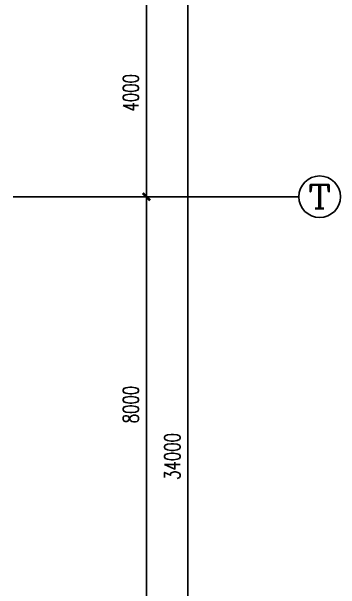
# Model space of a CAD drawing. Extents: x 190999 to 918899, y -200814 to 215286.
# Drawn here: x 249390 to 255719, y 185274 to 196397 of the extents above; entities that cross this region are included whole.
import ezdxf
from ezdxf.enums import TextEntityAlignment as Align

# ---------------------------------------------------------------- set-up
doc = ezdxf.new("R2010")
doc.units = 0
doc.header["$LTSCALE"] = 1000
doc.header["$MEASUREMENT"] = 0
doc.layers.get('Defpoints').update_dxf_attribs({"color": 1})
doc.layers.add('AXIS', color=3, linetype='Continuous')
doc.layers.add('AXIS_TEXT', color=7, linetype='Continuous')
doc.styles.add('_TCH_AXIS', font='COMPLEX', dxfattribs={"bigfont": 'GBCBIG'})
doc.styles.add('COMPLEX', font='COMPLEX')
doc.styles.add('DIM_FONT', font='SIMPLEX', dxfattribs={"width": 0.7, "bigfont": 'GBCBIG'})
doc.dimstyles.new('DIMN', dxfattribs={"dimtxt": 300, "dimasz": 100, "dimexe": 250, "dimexo": 300, "dimgap": 150, "dimtad": 1, "dimdec": 0, "dimzin": 0, "dimdsep": 46, "dimtxsty": 'DIM_FONT', "dimblk": 'ARCHTICK', "dimcen": 0.09, "dimclrt": 7, "dimazin": 2, "dimtfac": 1, "dimtdec": 0, "dimtix": 1, "dimtmove": 2, "dimatfit": 3, "dimfxl": 0, "dimtolj": 1, "dimtzin": 0, "dimarcsym": 0})

# ---------------------------------------------------------------- blocks, each defined once
blk = doc.blocks.new('_ArchTick')
at = {"const_width": 0.5}
blk.add_lwpolyline([(-0.7, -0.7), (0.7, 0.7)], dxfattribs=at)
blk = doc.blocks.new('*D1885')
at = {"layer": 'AXIS', "color": 0, "lineweight": -2}
for p, q in [((249690, 192833), (252235, 192833)), ((251985, 184833), (251985, 192833)), ((249690, 184833), (252235, 184833))]:
    blk.add_line(p, q, dxfattribs=at)
at = {"layer": 'Defpoints', "color": 0}
for p in [(249390, 192833), (251985, 192833), (249390, 184833)]:
    blk.add_point(p, dxfattribs=at)
at = {"layer": 'AXIS', "color": 0, "lineweight": -2, "xscale": 100, "yscale": 100, "zscale": 100}
for p, rotation in [((251985, 192833), 90), ((251985, 184833), 270)]:
    blk.add_blockref('_ArchTick', p, dxfattribs=dict(at, rotation=rotation))
at = {"layer": 'AXIS', "color": 7, "insert": (251685, 188833), "char_height": 300, "attachment_point": 5, "rotation": 90, "style": 'DIM_FONT'}
blk.add_mtext('\\A1;8000', dxfattribs=at)
blk = doc.blocks.new('*D1886')
at = {"layer": 'AXIS', "color": 0, "lineweight": -2}
for p, q in [((249690, 196833), (252235, 196833)), ((251985, 192833), (251985, 196833)), ((249690, 192833), (252235, 192833))]:
    blk.add_line(p, q, dxfattribs=at)
at = {"layer": 'Defpoints', "color": 0}
for p in [(249390, 196833), (251985, 196833), (249390, 192833)]:
    blk.add_point(p, dxfattribs=at)
at = {"layer": 'AXIS', "color": 0, "lineweight": -2, "xscale": 100, "yscale": 100, "zscale": 100}
for p, rotation in [((251985, 196833), 90), ((251985, 192833), 270)]:
    blk.add_blockref('_ArchTick', p, dxfattribs=dict(at, rotation=rotation))
at = {"layer": 'AXIS', "color": 7, "insert": (251685, 194833), "char_height": 300, "attachment_point": 5, "rotation": 90, "style": 'DIM_FONT'}
blk.add_mtext('\\A1;4000', dxfattribs=at)
blk = doc.blocks.new('*D1890')
at = {"layer": 'AXIS', "color": 0, "lineweight": -2}
for p, q in [((249690, 204833), (253035, 204833)), ((252785, 170833), (252785, 204833)), ((249690, 170833), (253035, 170833))]:
    blk.add_line(p, q, dxfattribs=at)
at = {"layer": 'Defpoints', "color": 0}
for p in [(249390, 204833), (252785, 204833), (249390, 170833)]:
    blk.add_point(p, dxfattribs=at)
at = {"layer": 'AXIS', "color": 0, "lineweight": -2, "xscale": 100, "yscale": 100, "zscale": 100}
for p, rotation in [((252785, 204833), 90), ((252785, 170833), 270)]:
    blk.add_blockref('_ArchTick', p, dxfattribs=dict(at, rotation=rotation))
at = {"layer": 'AXIS', "color": 7, "insert": (252485, 187833), "char_height": 300, "attachment_point": 5, "rotation": 90, "style": 'DIM_FONT'}
blk.add_mtext('\\A1;34000', dxfattribs=at)
blk = doc.blocks.new('_AXISO')
blk.add_circle((0, 0), 0.5)
at = {"layer": 'AXIS_TEXT', "style": 'COMPLEX', "width": 1.041667}
blk.add_attdef('A', text='', height=0.56, dxfattribs=at).set_placement((-0.25, -0.28), (0.25, -0.28), align=Align.FIT)

msp = doc.modelspace()

# ---------------------------------------------------------------- linework, layer by layer
at = {"layer": 'AXIS'}
msp.add_line((249419.1, 192832.8), (254919.1, 192832.8), dxfattribs=at)

# ---------------------------------------------------------------- block references
ref = msp.add_blockref('_AXISO', (255319.1, 192832.8), dxfattribs=dict(at, xscale=800, yscale=800, zscale=800))
ref.add_attrib('A', 'T', dxfattribs={"layer": 'AXIS_TEXT', "height": 452.5, "style": '_TCH_AXIS', "width": 1.4}).set_placement((255092.8, 192606.5), (255545.3, 192606.5), align=Align.FIT)

# ---------------------------------------------------------------- dimensions: what is measured, and where the dimension line sits
for p1, p2, distance, picture, middle in [((249390.5, 170832.8), (249390.5, 204832.8), -3394.4, '*D1890', (252484.9, 187832.8)), ((249390.5, 192832.8), (249390.5, 196832.8), -2594.4, '*D1886', (251684.9, 194832.8)), ((249390.5, 184832.8), (249390.5, 192832.8), -2594.4, '*D1885', (251684.9, 188832.8))]:
    dim = msp.add_aligned_dim(p1=p1, p2=p2, distance=distance, dimstyle='DIMN', dxfattribs=at)
    dim.commit()
    dim.dimension.update_dxf_attribs({"geometry": picture, "text_midpoint": middle})

doc.saveas('drawing.dxf')
